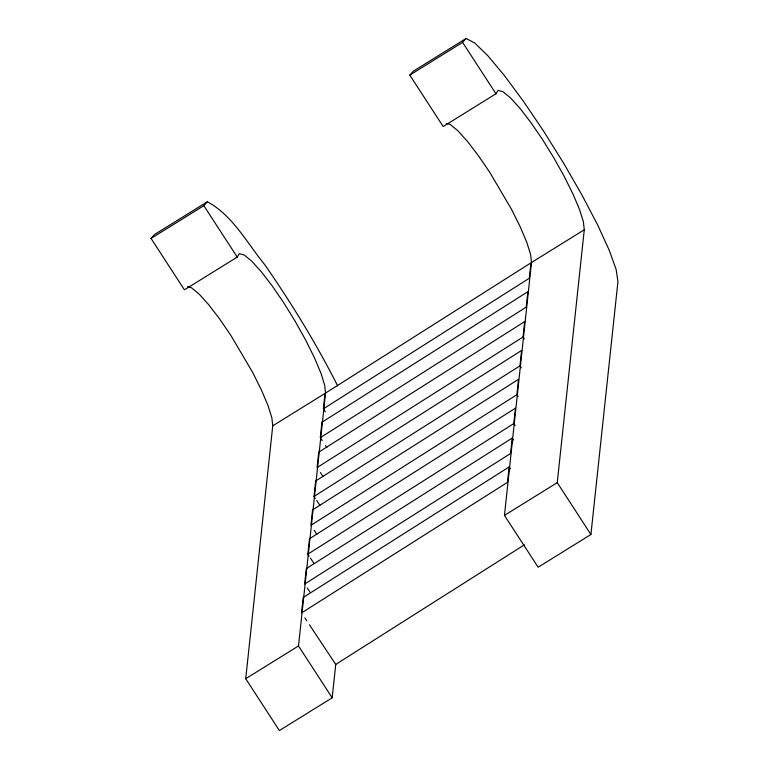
<?xml version="1.0" encoding="UTF-8"?>
<svg xmlns="http://www.w3.org/2000/svg" width="769" height="769" viewBox="0 0 769 769"><rect width="100%" height="100%" fill="white"/><g stroke="black" fill="none" stroke-linecap="round" stroke-linejoin="round"><path stroke-width="1.15" d="M309.446 624.793L335.745 664.426L332.179 697.81L279.387 730.55L245.715 678.7L272.745 425.824L271.851 417.75L268.016 405.58L261.498 390.162L252.732 372.542L230.969 335.563L219.463 318.722L208.572 304.553L199.056 294.008L191.539 287.808L187.559 286.674M309.148 556.141L307.831 554.161L309.474 538.752L515.422 408.176L513.779 423.584L515.095 425.574M315.319 498.418L314.002 496.438L315.646 481.019L521.593 350.443L519.95 365.861L521.267 367.842M323.365 408.829L325.008 393.42L530.956 262.844L529.312 278.253L323.365 408.829L325.335 411.8M332.179 697.81L298.507 645.96L325.537 393.084L324.643 385.009L320.808 372.84L314.281 357.431L305.524 339.802L295.104 321.182L283.761 302.823L272.255 285.981L261.364 271.813L251.848 261.268L244.331 255.068L239.351 253.645L237.227 257.096L184.435 289.836L151.06 238.428L154.559 234.497L207.351 201.766C232.603 215.243 246.955 242.985 264.613 264.478C291.566 303.313 316.328 343.714 337.678 385.913M509.145 466.918L507.502 482.336L301.554 612.912L303.197 597.494L509.145 466.918L510.462 468.898M512.231 438.061L510.587 453.479L304.639 584.046L306.283 568.637L512.231 438.061L513.548 440.041M516.864 394.728L518.508 379.319L312.56 509.895L310.916 525.304L516.864 394.728L518.181 396.708M523.035 337.005L524.679 321.586L318.731 452.162L317.088 467.571L523.035 337.005L524.343 338.985M590.919 534.503L557.246 482.653L584.277 229.777L583.383 221.693L579.547 209.533L573.02 194.115L564.254 176.495L553.843 157.866L542.501 139.516L530.995 122.675L520.104 108.496L510.587 97.951L503.07 91.761L498.091 90.338L495.967 93.78L443.175 126.52L409.8 75.122L413.299 71.19L466.091 38.45L474.646 42.939L487.681 55.551L504.291 75.41L523.353 101.172L543.568 131.076L563.562 163.086L581.97 195.028L597.532 224.721L609.192 250.136L616.152 269.544L617.94 281.627L590.919 534.503L538.127 567.234L504.454 515.384L531.485 262.517L530.591 254.433L526.755 242.273L520.238 226.855L511.472 209.235L489.709 172.246L478.203 155.405L467.312 141.236L457.795 130.692L450.278 124.501L446.299 123.357M151.06 238.428L203.852 205.688L207.351 201.766M409.8 75.122L462.592 42.382L466.091 38.45M519.95 365.861L314.002 496.438M513.779 423.584L307.831 554.161M335.745 664.426L524.448 544.788M531.485 262.517L584.277 229.777M272.745 425.824L325.008 393.42M504.454 515.384L557.246 482.653M245.715 678.7L298.507 645.96M320.933 438.676L322.249 440.656M325.537 445.616L326.854 447.596M320.375 472.531L322.999 476.492M316.626 500.398L319.914 505.348M314.204 530.254L316.828 534.224M310.465 558.121L313.752 563.081M307.264 588.016L309.897 591.976M304.841 617.863L306.812 620.833M462.592 42.382L495.967 93.78M203.852 205.688L237.227 257.096M321.923 422.277L320.279 437.686L526.227 307.11L527.87 291.701L321.923 422.277"/></g></svg>
